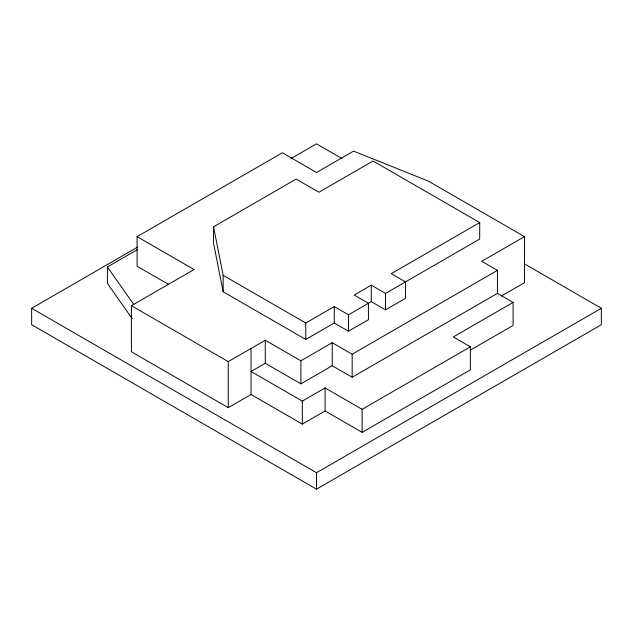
<?xml version="1.0" encoding="UTF-8"?>
<svg xmlns="http://www.w3.org/2000/svg" width="633" height="633" viewBox="0 0 633 633"><rect width="100%" height="100%" fill="white"/><g stroke="black" fill="none" stroke-linecap="round" stroke-linejoin="round"><path stroke-width="0.95" d="M168.552 284.407L137.092 266.24L137.092 236.639L282.365 152.767L316.547 172.5L353.578 151.121L428.185 181.038L524.488 236.639L524.488 282.69L501.415 296.007M524.361 263.826L601.35 308.279L601.35 324.721L316.5 489.182L31.65 324.721L31.65 308.279L137.717 247.036M290.84 158.638L316.5 143.818L342.16 158.638M132.162 318.652L107.404 283.386L107.404 266.936L137.274 249.695M213.535 226.796L223.164 275.315L305.771 323.012L334.256 306.562L348.498 314.791L371.286 301.632L385.529 309.853L405.468 298.341L405.468 281.899L385.529 293.411L371.286 285.182L354.195 295.057L368.438 303.278L368.438 319.72L348.498 331.233L334.256 323.012L305.771 339.454L223.164 291.766L213.535 243.238L213.535 226.796L296.141 179.099L318.929 192.258L373.051 161.011L479.711 222.587L479.711 239.037L405.69 281.772M470.366 350.112L513.094 325.449L513.094 302.424L453.275 336.954L470.366 346.829L470.366 369.846L362.123 432.339L325.093 410.967L302.305 424.118L251.032 394.517L228.244 407.676L131.395 351.758L131.395 305.707L194.062 269.531L137.092 236.639M131.395 305.707L228.244 361.625L265.274 340.245L300.881 360.802L332.214 342.714L352.154 354.227L497.427 270.354L497.427 293.38L352.154 377.252L332.214 365.739L300.881 383.827L265.274 363.271L251.032 371.492L302.305 401.093L325.093 387.942L362.123 409.322L470.366 346.829M479.711 222.587L391.226 273.678L405.468 281.899M524.488 236.639L481.76 261.31L497.427 270.354M31.65 308.279L316.5 472.732L601.35 308.279M497.427 293.38L513.094 302.424M107.404 266.936L133.856 304.608M385.529 293.411L385.529 309.853M371.286 285.182L371.286 301.632M362.123 409.322L362.123 432.339M352.154 354.227L352.154 377.252M348.498 314.791L348.498 331.233M334.256 306.562L334.256 323.012M332.214 342.714L332.214 365.739M325.093 387.942L325.093 410.967M316.5 472.732L316.5 489.182M305.771 323.012L305.771 339.454M302.305 401.093L302.305 424.118M300.881 360.802L300.881 383.827M265.274 340.245L265.274 363.271M251.032 348.466L251.032 394.517M228.244 361.625L228.244 407.676M223.164 275.315L223.164 291.766"/></g></svg>
